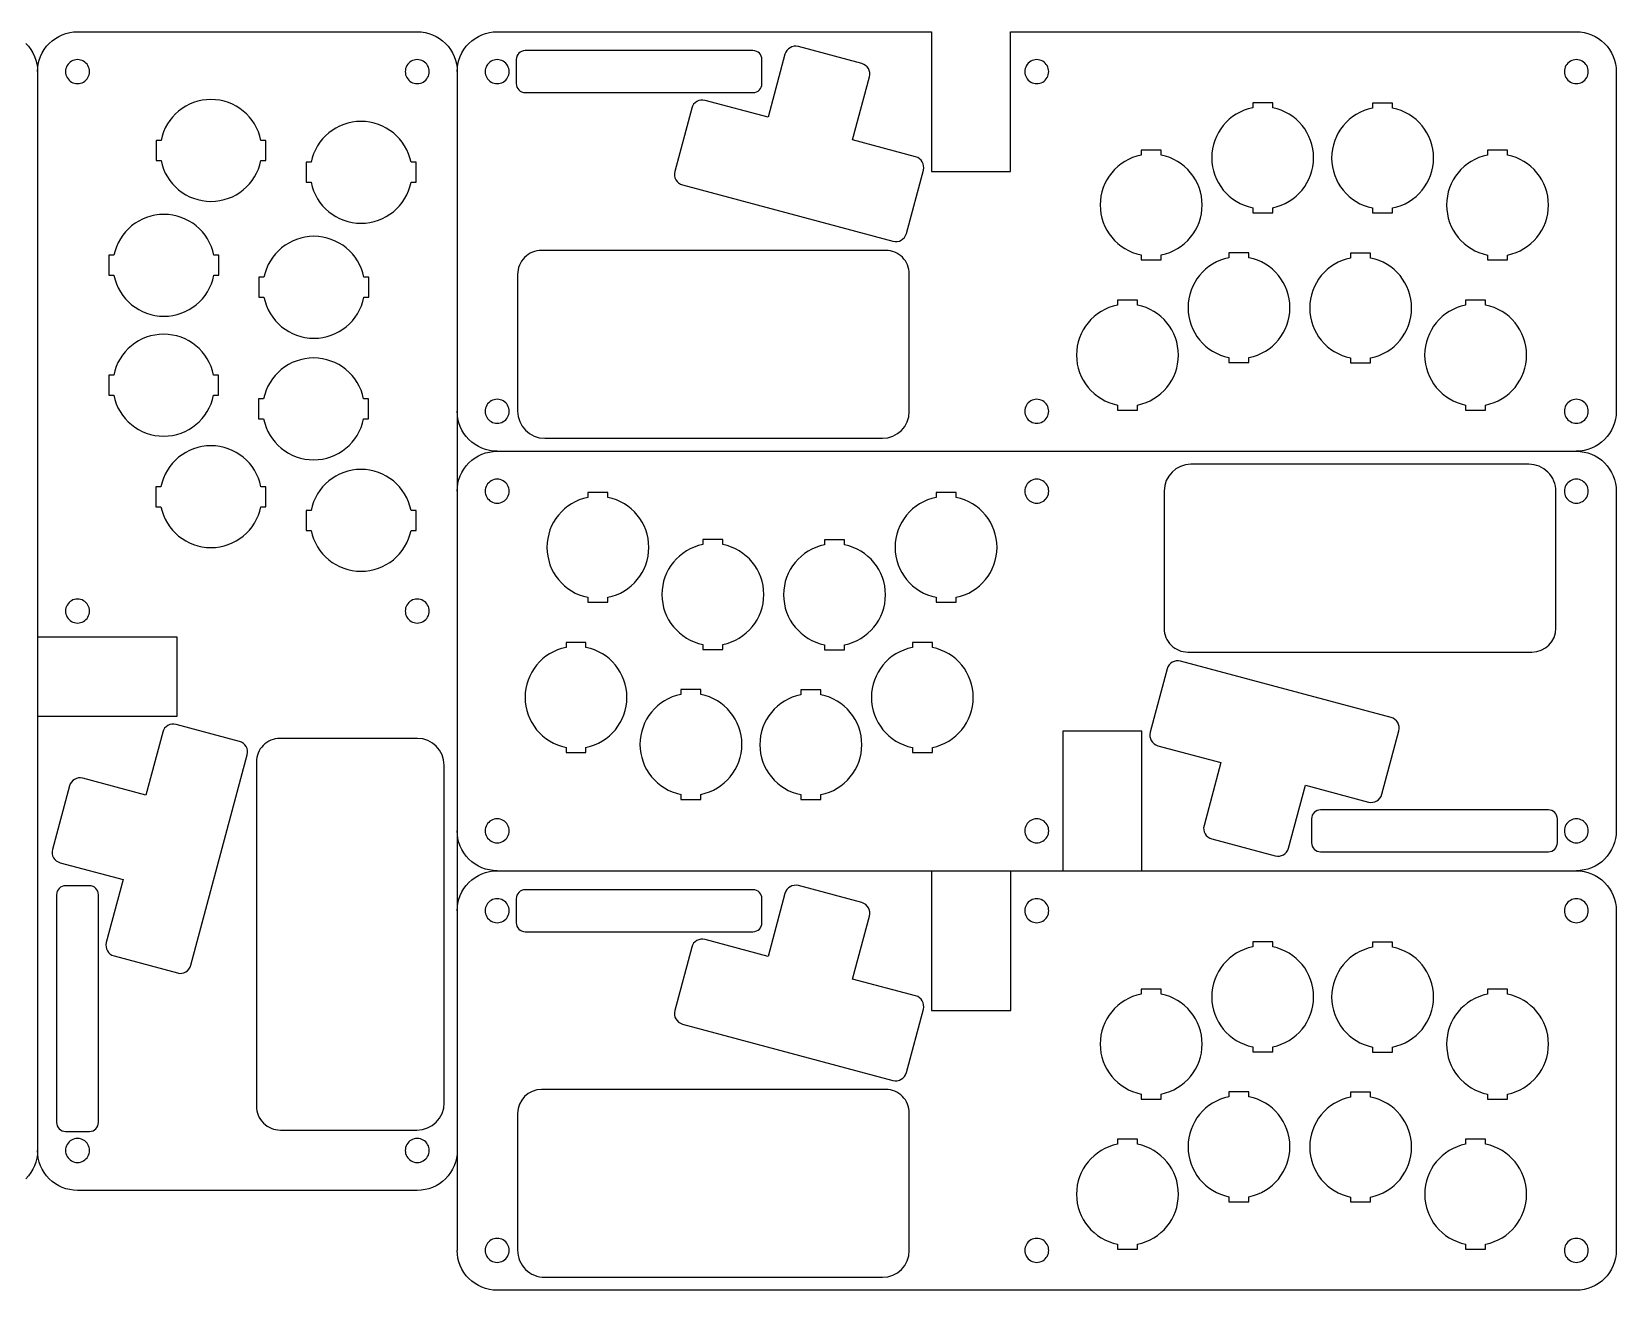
# Model space of a CAD drawing. Header units: millimetres. Extents: x 0 to 710, y 69 to 384.
# Drawn here: x 313.5 to 710, y 69 to 384 of the extents above; entities that cross this region are included whole.
import ezdxf

# ---------------------------------------------------------------- set-up
doc = ezdxf.new("R2010")
doc.units = ezdxf.units.MM
doc.layers.get('0').update_dxf_attribs({"linetype": 'CONTINUOUS'})

msp = doc.modelspace()

# ---------------------------------------------------------------- linework, layer by layer
for p, q in [((324.99972, 384.00024), (409.9997, 384.00024)), ((429.99821, 384.00023), (538.68963, 384.00023)), ((538.68963, 384.00023), (538.68963, 349.0406)), ((558.46962, 349.0406), (558.46962, 384.00023)), ((558.46962, 384.00023), (699.9982, 384.00023)), ((434.74821, 377.00023), (434.74821, 371.00022)), ((493.99821, 379.25022), (436.99821, 379.25022)), ((496.24821, 371.00022), (496.24821, 377.00023)), ((501.9998, 378.33717), (497.77782, 362.58049)), ((521.21788, 376.02177), (505.35254, 380.27286)), ((314.999767, 373.999989), (314.99971, 104.00024)), ((419.99821, 374.00022), (419.99969, 79.00019)), ((709.99821, 374.00022), (709.99821, 289.00024)), ((436.99821, 368.75023), (493.99821, 368.75023)), ((518.9316, 356.91235), (523.15358, 372.66903)), ((478.66842, 364.86678), (474.41731, 349.00144)), ((497.77782, 362.58049), (482.02115, 366.80247)), ((619.02591, 366.19785), (619.02591, 364.95036)), ((624.0259, 366.19785), (619.02591, 366.19785)), ((624.0259, 364.95036), (624.0259, 366.19785)), ((649.02949, 366.13212), (649.02949, 364.88461)), ((654.02949, 366.13212), (649.02949, 366.13212)), ((654.02949, 364.88461), (654.02949, 366.13212)), ((534.68826, 352.69037), (518.9316, 356.91235)), ((345.88786, 356.78197), (344.64037, 356.78197)), ((344.64037, 356.78197), (344.64037, 351.78197)), ((372.14037, 356.78197), (370.89286, 356.78197)), ((372.14037, 351.78197), (372.14037, 356.78197)), ((596.12183, 354.37444), (591.12183, 354.37444)), ((591.12183, 354.37444), (591.12183, 353.12693)), ((596.12183, 353.12693), (596.12183, 354.37444)), ((682.77994, 354.35957), (677.77994, 354.35957)), ((677.77994, 354.35957), (677.77994, 353.11208)), ((682.77994, 353.11208), (682.77994, 354.35957)), ((344.64037, 351.78197), (345.88786, 351.78197)), ((370.89286, 351.78197), (372.14037, 351.78197)), ((382.1912, 351.30317), (382.1912, 346.30317)), ((383.43871, 351.30317), (382.1912, 351.30317)), ((409.6912, 351.30317), (408.44369, 351.30317)), ((409.6912, 346.30317), (409.6912, 351.30317)), ((532.37286, 333.4723), (536.62396, 349.33764)), ((538.68963, 349.0406), (558.46962, 349.0406)), ((382.1912, 346.30317), (383.43871, 346.30317)), ((408.44369, 346.30317), (409.6912, 346.30317)), ((476.35302, 345.64872), (529.02012, 331.53661)), ((619.02591, 339.94536), (619.02591, 338.69785)), ((619.02591, 338.69785), (624.0259, 338.69785)), ((624.0259, 338.69785), (624.0259, 339.94536)), ((649.02949, 339.87961), (649.02949, 338.6321)), ((649.02949, 338.6321), (654.02949, 338.6321)), ((654.02949, 338.6321), (654.02949, 339.87961)), ((527.21125, 329.25929), (441.10508, 329.25929)), ((332.86782, 328.03152), (332.86782, 323.03152)), ((334.11533, 328.03152), (332.86782, 328.03152)), ((360.36784, 328.03152), (359.12033, 328.03152)), ((360.36784, 323.03152), (360.36784, 328.03152)), ((591.12183, 328.12192), (591.12183, 326.87441)), ((591.12183, 326.87441), (596.12183, 326.87441)), ((596.12183, 326.87441), (596.12183, 328.12192)), ((613.09107, 328.68276), (613.09107, 327.43528)), ((618.09107, 328.68276), (613.09107, 328.68276)), ((618.09107, 327.43528), (618.09107, 328.68276)), ((643.53152, 328.60463), (643.53152, 327.35715)), ((648.53152, 328.60463), (643.53152, 328.60463)), ((648.53152, 327.35715), (648.53152, 328.60463)), ((677.77994, 328.10708), (677.77994, 326.85957)), ((677.77994, 326.85957), (682.77994, 326.85957)), ((682.77994, 326.85957), (682.77994, 328.10708)), ((332.86782, 323.03152), (334.11533, 323.03152)), ((359.12033, 323.03152), (360.36784, 323.03152)), ((370.39531, 322.53355), (370.39531, 317.53355)), ((371.64279, 322.53355), (370.39531, 322.53355)), ((397.8953, 322.53355), (396.64779, 322.53355)), ((397.8953, 317.53355), (397.8953, 322.53355)), ((435.10107, 323.25528), (435.10107, 289.06723)), ((533.11326, 288.96523), (533.11326, 323.35728)), ((370.39531, 317.53355), (371.64279, 317.53355)), ((396.64779, 317.53355), (397.8953, 317.53355)), ((585.19057, 316.80853), (585.19057, 315.56102)), ((590.19057, 316.80853), (585.19057, 316.80853)), ((590.19057, 315.56102), (590.19057, 316.80853)), ((672.30114, 316.80874), (672.30114, 315.56123)), ((677.30114, 316.80874), (672.30114, 316.80874)), ((677.30114, 315.56123), (677.30114, 316.80874)), ((613.09107, 302.43028), (613.09107, 301.18277)), ((618.09107, 301.18277), (618.09107, 302.43028)), ((643.53152, 302.35215), (643.53152, 301.10464)), ((648.53152, 301.10464), (648.53152, 302.35215)), ((332.80209, 298.02793), (332.80209, 293.02794)), ((334.04958, 298.02793), (332.80209, 298.02793)), ((360.30209, 298.02793), (359.05458, 298.02793)), ((360.30209, 293.02794), (360.30209, 298.02793)), ((613.09107, 301.18277), (618.09107, 301.18277)), ((643.53152, 301.10464), (648.53152, 301.10464)), ((332.80209, 293.02794), (334.04958, 293.02794)), ((359.05458, 293.02794), (360.30209, 293.02794)), ((370.31718, 292.0931), (370.31718, 287.0931)), ((371.56466, 292.0931), (370.31718, 292.0931)), ((397.81717, 292.0931), (396.56966, 292.0931)), ((397.81717, 287.0931), (397.81717, 292.0931)), ((585.19057, 290.55615), (585.19057, 289.30858)), ((590.19057, 289.30858), (590.19057, 290.55615)), ((672.30114, 290.55625), (672.30114, 289.30874)), ((677.30114, 289.30874), (677.30114, 290.55625)), ((370.31718, 287.0931), (371.56466, 287.0931)), ((396.56966, 287.0931), (397.81717, 287.0931)), ((585.19057, 289.30858), (590.19057, 289.30858)), ((672.30114, 289.30874), (677.30114, 289.30874)), ((441.91808, 282.25022), (526.42325, 282.25022)), ((430.000298, 278.99996), (700.00028, 278.99996)), ((688.08041, 275.74998), (603.57524, 275.74998)), ((345.87301, 270.12386), (344.6255, 270.12386)), ((344.6255, 270.12386), (344.6255, 265.12386)), ((372.12553, 270.12386), (370.87802, 270.12386)), ((372.12553, 265.12386), (372.12553, 270.12386)), ((457.697358, 268.69145), (452.697358, 268.69145)), ((452.697358, 268.69145), (452.697358, 267.44394)), ((457.697358, 267.44394), (457.697358, 268.69145)), ((539.80792, 268.69161), (539.80792, 267.44404)), ((544.80792, 268.69161), (539.80792, 268.69161)), ((544.80792, 267.44404), (544.80792, 268.69161)), ((596.88523, 269.03496), (596.88523, 234.64291)), ((694.89742, 234.7449), (694.89742, 268.93296)), ((710.00028, 268.99995), (710.00028, 183.99996)), ((344.6255, 265.12386), (345.87301, 265.12386)), ((370.87802, 265.12386), (372.12553, 265.12386)), ((383.43892, 264.1926), (382.19141, 264.1926)), ((382.19141, 264.1926), (382.19141, 259.1926)), ((409.69136, 264.1926), (408.44379, 264.1926)), ((409.69136, 259.1926), (409.69136, 264.1926)), ((382.19141, 259.1926), (383.43892, 259.1926)), ((408.44379, 259.1926), (409.69136, 259.1926)), ((481.466978, 256.89556), (481.466978, 255.64805)), ((486.466978, 256.89556), (481.466978, 256.89556)), ((486.466978, 255.64805), (486.466978, 256.89556)), ((516.90742, 256.81742), (511.90743, 256.81742)), ((511.90743, 256.81742), (511.90743, 255.56991)), ((516.90742, 255.56991), (516.90742, 256.81742)), ((452.697358, 242.43896), (452.697358, 241.19145)), ((457.697358, 241.19145), (457.697358, 242.43896)), ((539.80792, 242.43917), (539.80792, 241.19166)), ((544.80792, 241.19166), (544.80792, 242.43917)), ((452.697358, 241.19145), (457.697358, 241.19145)), ((539.80792, 241.19166), (544.80792, 241.19166)), ((349.95934, 232.47165), (314.99971, 232.47165)), ((349.95934, 212.69166), (349.95934, 232.47165)), ((452.218558, 231.14062), (447.218558, 231.14062)), ((447.218558, 231.14062), (447.218558, 229.89311)), ((452.218558, 229.89311), (452.218558, 231.14062)), ((481.466978, 230.64304), (481.466978, 229.39556)), ((486.466978, 229.39556), (486.466978, 230.64304)), ((511.90743, 230.56491), (511.90743, 229.31743)), ((516.90742, 229.31743), (516.90742, 230.56491)), ((533.87666, 231.12577), (533.87666, 229.87826)), ((538.87666, 231.12577), (533.87666, 231.12577)), ((538.87666, 229.87826), (538.87666, 231.12577)), ((481.466978, 229.39556), (486.466978, 229.39556)), ((511.90743, 229.31743), (516.90742, 229.31743)), ((653.64547, 212.35147), (600.97837, 226.46358)), ((602.78724, 228.7409), (688.89341, 228.7409)), ((597.62563, 224.52789), (593.37453, 208.66254)), ((480.969008, 219.36809), (475.969008, 219.36809)), ((475.969008, 219.36809), (475.969008, 218.12058)), ((480.969008, 218.12058), (480.969008, 219.36809)), ((505.972598, 219.30234), (505.972598, 218.05483)), ((510.97259, 219.30234), (505.972598, 219.30234)), ((510.97259, 218.05483), (510.97259, 219.30234)), ((314.99971, 212.69166), (349.95934, 212.69166)), ((365.52764, 206.37489), (349.6623, 210.62599)), ((346.30957, 208.69029), (342.08759, 192.93363)), ((410.03471, 207.11529), (375.64266, 207.11529)), ((571.52887, 208.95959), (571.52887, 173.99996)), ((591.30886, 208.95959), (571.52887, 208.95959)), ((591.30886, 173.99996), (591.30886, 208.95959)), ((651.33007, 193.13341), (655.58118, 208.99875)), ((353.35122, 150.35505), (367.46333, 203.02215)), ((447.218558, 204.8881), (447.218558, 203.64062)), ((447.218558, 203.64062), (452.218558, 203.64062)), ((452.218558, 203.64062), (452.218558, 204.8881)), ((533.87666, 204.87326), (533.87666, 203.62575)), ((533.87666, 203.62575), (538.87666, 203.62575)), ((538.87666, 203.62575), (538.87666, 204.87326)), ((595.31023, 205.30982), (611.06689, 201.08784)), ((369.74065, 201.21328), (369.74065, 115.10711)), ((416.74972, 115.92011), (416.74972, 200.42528)), ((611.06689, 201.08784), (606.84491, 185.33116)), ((322.97817, 195.21991), (318.72708, 179.35457)), ((342.08759, 192.93363), (326.33091, 197.15561)), ((627.99869, 179.66302), (632.22067, 195.4197)), ((632.22067, 195.4197), (647.97734, 191.19772)), ((475.969008, 193.11557), (475.969008, 191.86806)), ((475.969008, 191.86806), (480.969008, 191.86806)), ((480.969008, 191.86806), (480.969008, 193.11557)), ((505.972598, 193.04983), (505.972598, 191.80234)), ((505.972598, 191.80234), (510.97259, 191.80234)), ((510.97259, 191.80234), (510.97259, 193.04983)), ((633.75028, 186.99997), (633.75028, 180.99996)), ((693.00028, 189.24996), (636.00028, 189.24996)), ((695.25028, 180.99996), (695.25028, 186.99997)), ((608.78061, 181.97842), (624.64595, 177.72733)), ((636.00028, 178.74997), (693.00028, 178.74997)), ((320.66277, 176.00183), (336.41945, 171.77985)), ((336.41945, 171.77985), (332.19747, 156.02318)), ((429.99969, 174.00018), (699.999678, 174.00018)), ((538.69111, 174.00018), (538.69111, 139.04055)), ((558.4711, 139.04055), (558.4711, 174.00018)), ((319.74972, 168.00024), (319.74972, 111.00024)), ((327.99972, 170.25024), (321.99971, 170.25024)), ((330.24971, 111.00024), (330.24971, 168.00024)), ((434.74969, 167.00018), (434.74969, 161.00017)), ((493.99969, 169.25017), (436.99969, 169.25017)), ((496.24969, 161.00017), (496.24969, 167.00018)), ((502.00128, 168.33712), (497.7793, 152.58044)), ((521.21936, 166.02172), (505.35402, 170.27281)), ((518.93308, 146.9123), (523.15506, 162.66898)), ((709.999689, 164.00018), (709.999689, 79.00019)), ((436.99969, 158.75018), (493.99969, 158.75018)), ((478.6699, 154.86673), (474.41879, 139.00139)), ((497.7793, 152.58044), (482.02263, 156.80242)), ((624.027378, 156.1978), (619.027386, 156.1978)), ((619.027386, 156.1978), (619.027386, 154.95031)), ((624.027378, 154.95031), (624.027378, 156.1978)), ((654.030968, 156.13208), (649.030968, 156.13208)), ((649.030968, 156.13208), (649.030968, 154.88457)), ((654.030968, 154.88457), (654.030968, 156.13208)), ((334.13316, 152.67045), (349.9985, 148.41934)), ((534.68974, 142.69032), (518.93308, 146.9123)), ((596.12331, 144.37439), (591.12331, 144.37439)), ((591.12331, 144.37439), (591.12331, 143.12688)), ((596.12331, 143.12688), (596.12331, 144.37439)), ((677.781418, 144.35952), (677.781418, 143.11204)), ((682.781418, 144.35952), (677.781418, 144.35952)), ((682.781418, 143.11204), (682.781418, 144.35952)), ((532.37434, 123.47225), (536.62544, 139.3376)), ((538.69111, 139.04055), (558.4711, 139.04055)), ((476.3545, 135.64867), (529.0216, 121.53656)), ((619.027386, 129.94531), (619.027386, 128.6978)), ((619.027386, 128.6978), (624.027378, 128.6978)), ((624.027378, 128.6978), (624.027378, 129.94531)), ((649.030968, 129.87956), (649.030968, 128.63205)), ((649.030968, 128.63205), (654.030968, 128.63205)), ((654.030968, 128.63205), (654.030968, 129.87956)), ((527.21273, 119.25924), (441.10656, 119.25924)), ((591.12331, 118.12188), (591.12331, 116.87437)), ((591.12331, 116.87437), (596.12331, 116.87437)), ((596.12331, 116.87437), (596.12331, 118.12188)), ((618.09255, 118.68271), (613.09255, 118.68271)), ((613.09255, 118.68271), (613.09255, 117.43523)), ((618.09255, 117.43523), (618.09255, 118.68271)), ((648.532998, 118.60458), (643.532998, 118.60458)), ((643.532998, 118.60458), (643.532998, 117.3571)), ((648.532998, 117.3571), (648.532998, 118.60458)), ((677.781418, 118.10703), (677.781418, 116.85952)), ((677.781418, 116.85952), (682.781418, 116.85952)), ((682.781418, 116.85952), (682.781418, 118.10703)), ((435.10255, 113.25524), (435.10255, 79.06718)), ((533.11474, 78.96518), (533.11474, 113.35723)), ((321.99971, 108.75024), (327.99972, 108.75024)), ((375.74466, 109.1031), (409.93271, 109.1031)), ((585.19205, 106.80848), (585.19205, 105.56097)), ((590.19205, 106.80848), (585.19205, 106.80848)), ((590.19205, 105.56097), (590.19205, 106.80848)), ((677.302618, 106.80869), (672.302618, 106.80869)), ((672.302618, 106.80869), (672.302618, 105.56118)), ((677.302618, 105.56118), (677.302618, 106.80869)), ((409.9997, 94.00024), (324.99972, 94.00024)), ((613.09255, 92.43023), (613.09255, 91.18272)), ((618.09255, 91.18272), (618.09255, 92.43023)), ((643.532998, 92.35209), (643.532998, 91.10458)), ((648.532998, 91.10458), (648.532998, 92.35209)), ((613.09255, 91.18272), (618.09255, 91.18272)), ((643.532998, 91.10458), (648.532998, 91.10458)), ((585.19205, 80.5561), (585.19205, 79.30853)), ((585.19205, 79.30853), (590.19205, 79.30853)), ((590.19205, 79.30853), (590.19205, 80.5561)), ((672.302618, 80.5562), (672.302618, 79.30869)), ((672.302618, 79.30869), (677.302618, 79.30869)), ((677.302618, 79.30869), (677.302618, 80.5562)), ((441.91956, 72.25016), (526.42473, 72.25016)), ((699.999678, 69.00018), (429.99969, 69.00018))]:
    msp.add_line(p, q)
for points in [[(312.070834, 381.071067), (313.946201, 379.195701), (314.999769, 376.652157), (314.999767, 373.999989)], [(314.99971, 374.00023), (314.999707, 376.652398), (316.053276, 379.195942), (317.928642, 381.071308)], [(317.928642, 381.071308), (319.804008, 382.946674), (322.347552, 384.000243), (324.99972, 384.00024)], [(409.9997, 384.00024), (412.651868, 384.000243), (415.195412, 382.946674), (417.070778, 381.071308)], [(417.070778, 381.071308), (418.946144, 379.195942), (419.999713, 376.652398), (419.99971, 374.00023)], [(419.99821, 374.00022), (419.998207, 376.652387), (421.051775, 379.195928), (422.927139, 381.071294)], [(422.927139, 381.071294), (424.802503, 382.94666), (427.346043, 384.00023), (429.99821, 384.00023)], [(505.35254, 380.27286), (503.892181, 380.664165), (502.39111, 379.797528), (501.9998, 378.33717)], [(699.9982, 384.00023), (702.650368, 384.000233), (705.193912, 382.946664), (707.069278, 381.071298)], [(707.069278, 381.071298), (708.944644, 379.195932), (709.998213, 376.652388), (709.99821, 374.00022)], [(324.99972, 377.00024), (323.927921, 377.00024), (322.937539, 376.428442), (322.401639, 375.500238)], [(327.597801, 375.500238), (327.061901, 376.428442), (326.071519, 377.00024), (324.99972, 377.00024)], [(409.9997, 377.00024), (408.927901, 377.00024), (407.937519, 376.428442), (407.401619, 375.500238)], [(412.597781, 375.500238), (412.061881, 376.428442), (411.071499, 377.00024), (409.9997, 377.00024)], [(431.49821, 376.598296), (430.570007, 377.134195), (429.426413, 377.134195), (428.49821, 376.598296)], [(436.99821, 379.25022), (435.755573, 379.25022), (434.748216, 378.242867), (434.74821, 377.00023)], [(496.24821, 377.00023), (496.248204, 378.242867), (495.240847, 379.25022), (493.99821, 379.25022)], [(566.498758, 376.599878), (565.570276, 377.136198), (564.426144, 377.136198), (563.497662, 376.599878)], [(701.498208, 376.598301), (700.570003, 377.1342), (699.426407, 377.1342), (698.498202, 376.598301)], [(322.401639, 375.500238), (321.86574, 374.572033), (321.86574, 373.428437), (322.401639, 372.500232)], [(327.597801, 372.500232), (328.1337, 373.428437), (328.1337, 374.572033), (327.597801, 375.500238)], [(407.401619, 375.500238), (406.86572, 374.572033), (406.86572, 373.428437), (407.401619, 372.500232)], [(412.597781, 372.500232), (413.13368, 373.428437), (413.13368, 374.572033), (412.597781, 375.500238)], [(428.49821, 376.598296), (427.570007, 376.062398), (426.99821, 375.072017), (426.99821, 374.00022)], [(426.99821, 374.00022), (426.99821, 372.928423), (427.570007, 371.938042), (428.49821, 371.402144)], [(432.99821, 374.00022), (432.99821, 375.072017), (432.426413, 376.062398), (431.49821, 376.598296)], [(431.49821, 371.402144), (432.426413, 371.938042), (432.99821, 372.928423), (432.99821, 374.00022)], [(523.15358, 372.66903), (523.544884, 374.129392), (522.678242, 375.630465), (521.21788, 376.02177)], [(563.497662, 376.599878), (562.56918, 376.063558), (561.997532, 375.072469), (561.99821, 374.00022)], [(561.99821, 374.00022), (561.997532, 372.927971), (562.56918, 371.936882), (563.497662, 371.400562)], [(567.99821, 374.00022), (567.998888, 375.072469), (567.42724, 376.063558), (566.498758, 376.599878)], [(566.498758, 371.400562), (567.42724, 371.936882), (567.998888, 372.927971), (567.99821, 374.00022)], [(698.498202, 376.598301), (697.569998, 376.062401), (696.9982, 375.072019), (696.9982, 374.00022)], [(696.9982, 374.00022), (696.9982, 372.928421), (697.569998, 371.938039), (698.498202, 371.402139)], [(702.99821, 374.00022), (702.99821, 375.072019), (702.426412, 376.062401), (701.498208, 376.598301)], [(701.498208, 371.402139), (702.426412, 371.938039), (702.99821, 372.928421), (702.99821, 374.00022)], [(322.401639, 372.500232), (322.937539, 371.572028), (323.927921, 371.00023), (324.99972, 371.00023)], [(324.99972, 371.00023), (326.071519, 371.00023), (327.061901, 371.572028), (327.597801, 372.500232)], [(407.401619, 372.500232), (407.937519, 371.572028), (408.927901, 371.00023), (409.9997, 371.00023)], [(409.9997, 371.00023), (411.071499, 371.00023), (412.061881, 371.572028), (412.597781, 372.500232)], [(428.49821, 371.402144), (429.426413, 370.866245), (430.570007, 370.866245), (431.49821, 371.402144)], [(434.74821, 371.00022), (434.748216, 369.757583), (435.755573, 368.75023), (436.99821, 368.75023)], [(493.99821, 368.75023), (495.240847, 368.75023), (496.248204, 369.757583), (496.24821, 371.00022)], [(563.497662, 371.400562), (564.426144, 370.864242), (565.570276, 370.864242), (566.498758, 371.400562)], [(698.498202, 371.402139), (699.426407, 370.86624), (700.570003, 370.86624), (701.498208, 371.402139)], [(358.39036, 367.031971), (352.312492, 367.031971), (347.079598, 362.741856), (345.88786, 356.78197)], [(370.89286, 356.78197), (369.701122, 362.741856), (364.468228, 367.031971), (358.39036, 367.031971)], [(482.02115, 366.80247), (480.560794, 367.193768), (479.05973, 366.327133), (478.66842, 364.86678)], [(619.02591, 364.95036), (613.066024, 363.758622), (608.775909, 358.525728), (608.775909, 352.44786)], [(634.275901, 352.44786), (634.275901, 358.525728), (629.985786, 363.758622), (624.0259, 364.95036)], [(649.02949, 364.88461), (643.069604, 363.692872), (638.779489, 358.459978), (638.779489, 352.38211)], [(664.279491, 352.38211), (664.279491, 358.459978), (659.989376, 363.692872), (654.02949, 364.88461)], [(395.9412, 361.553121), (389.863351, 361.553121), (384.630468, 357.263032), (383.43871, 351.30317)], [(408.44369, 351.30317), (407.251932, 357.263032), (402.019049, 361.553121), (395.9412, 361.553121)], [(591.12183, 353.12693), (585.161933, 351.935202), (580.871804, 346.702302), (580.871804, 340.624425)], [(606.371856, 340.624425), (606.371856, 346.702302), (602.081727, 351.935202), (596.12183, 353.12693)], [(677.77994, 353.11208), (671.820054, 351.920342), (667.529939, 346.687448), (667.529939, 340.60958)], [(693.029941, 340.60958), (693.029941, 346.687448), (688.739826, 351.920342), (682.77994, 353.11208)], [(345.88786, 351.78197), (347.079598, 345.822084), (352.312492, 341.531969), (358.39036, 341.531969)], [(358.39036, 341.531969), (364.468228, 341.531969), (369.701122, 345.822084), (370.89286, 351.78197)], [(474.41731, 349.00144), (474.026019, 347.541081), (474.892664, 346.040021), (476.35302, 345.64872)], [(536.62396, 349.33764), (537.015258, 350.797999), (536.148617, 352.299065), (534.68826, 352.69037)], [(608.775909, 352.44786), (608.775909, 346.369992), (613.066024, 341.137098), (619.02591, 339.94536)], [(624.0259, 339.94536), (629.985786, 341.137098), (634.275901, 346.369992), (634.275901, 352.44786)], [(638.779489, 352.38211), (638.779489, 346.304242), (643.069604, 341.071348), (649.02949, 339.87961)], [(654.02949, 339.87961), (659.989376, 341.071348), (664.279491, 346.304242), (664.279491, 352.38211)], [(383.43871, 346.30317), (384.630468, 340.343308), (389.863351, 336.053219), (395.9412, 336.053219)], [(395.9412, 336.053219), (402.019049, 336.053219), (407.251932, 340.343308), (408.44369, 346.30317)], [(346.61783, 338.281521), (340.539962, 338.281521), (335.307068, 333.991406), (334.11533, 328.03152)], [(359.12033, 328.03152), (357.928592, 333.991406), (352.695698, 338.281521), (346.61783, 338.281521)], [(580.871804, 340.624425), (580.871804, 334.546548), (585.161933, 329.313648), (591.12183, 328.12192)], [(596.12183, 328.12192), (602.081727, 329.313648), (606.371856, 334.546548), (606.371856, 340.624425)], [(667.529939, 340.60958), (667.529939, 334.531712), (671.820054, 329.298818), (677.77994, 328.10708)], [(682.77994, 328.10708), (688.739826, 329.298818), (693.029941, 334.531712), (693.029941, 340.60958)], [(529.02012, 331.53661), (530.480479, 331.145305), (531.98155, 332.011942), (532.37286, 333.4723)], [(384.14529, 332.783551), (378.067422, 332.783551), (372.834528, 328.493436), (371.64279, 322.53355)], [(396.64779, 322.53355), (395.456052, 328.493436), (390.223158, 332.783551), (384.14529, 332.783551)], [(441.10508, 329.25929), (439.512718, 329.25929), (437.985574, 328.626727), (436.859604, 327.500756)], [(531.384601, 327.530631), (530.27776, 328.637473), (528.77656, 329.25929), (527.21125, 329.25929)], [(436.859604, 327.500756), (435.733633, 326.374786), (435.10107, 324.847642), (435.10107, 323.25528)], [(533.11326, 323.35728), (533.11326, 324.92259), (532.491443, 326.42379), (531.384601, 327.530631)], [(613.09107, 327.43528), (607.131184, 326.243542), (602.841069, 321.010648), (602.841069, 314.93278)], [(628.341071, 314.93278), (628.341071, 321.010648), (624.050956, 326.243542), (618.09107, 327.43528)], [(643.53152, 327.35715), (637.571634, 326.165412), (633.281519, 320.932518), (633.281519, 314.85465)], [(658.781521, 314.85465), (658.781521, 320.932518), (654.491406, 326.165412), (648.53152, 327.35715)], [(334.11533, 323.03152), (335.307068, 317.071634), (340.539962, 312.781519), (346.61783, 312.781519)], [(346.61783, 312.781519), (352.695698, 312.781519), (357.928592, 317.071634), (359.12033, 323.03152)], [(371.64279, 317.53355), (372.834528, 311.573664), (378.067422, 307.283549), (384.14529, 307.283549)], [(384.14529, 307.283549), (390.223158, 307.283549), (395.456052, 311.573664), (396.64779, 317.53355)], [(585.19057, 315.56102), (579.230721, 314.369281), (574.940636, 309.136417), (574.940636, 303.058585)], [(600.440504, 303.058585), (600.440504, 309.136417), (596.150419, 314.369281), (590.19057, 315.56102)], [(602.841069, 314.93278), (602.841069, 308.854912), (607.131184, 303.622018), (613.09107, 302.43028)], [(618.09107, 302.43028), (624.050956, 303.622018), (628.341071, 308.854912), (628.341071, 314.93278)], [(633.281519, 314.85465), (633.281519, 308.776782), (637.571634, 303.543888), (643.53152, 302.35215)], [(648.53152, 302.35215), (654.491406, 303.543888), (658.781521, 308.776782), (658.781521, 314.85465)], [(672.30114, 315.56123), (666.341278, 314.369472), (662.051189, 309.136589), (662.051189, 303.05874)], [(687.551091, 303.05874), (687.551091, 309.136589), (683.261002, 314.369472), (677.30114, 315.56123)], [(346.55208, 308.277931), (340.474212, 308.277931), (335.241318, 303.987816), (334.04958, 298.02793)], [(359.05458, 298.02793), (357.862842, 303.987816), (352.629948, 308.277931), (346.55208, 308.277931)], [(384.06716, 302.343101), (377.989292, 302.343101), (372.756398, 298.052986), (371.56466, 292.0931)], [(396.56966, 292.0931), (395.377922, 298.052986), (390.145028, 302.343101), (384.06716, 302.343101)], [(574.940636, 303.058585), (574.940636, 296.980753), (579.230721, 291.747889), (585.19057, 290.55615)], [(590.19057, 290.55615), (596.150419, 291.747889), (600.440504, 296.980753), (600.440504, 303.058585)], [(662.051189, 303.05874), (662.051189, 296.980891), (666.341278, 291.748008), (672.30114, 290.55625)], [(677.30114, 290.55625), (683.261002, 291.748008), (687.551091, 296.980891), (687.551091, 303.05874)], [(334.04958, 293.02794), (335.241318, 287.068054), (340.474212, 282.777939), (346.55208, 282.777939)], [(346.55208, 282.777939), (352.629948, 282.777939), (357.862842, 287.068054), (359.05458, 293.02794)], [(428.49821, 291.598316), (427.570007, 291.062418), (426.99821, 290.072037), (426.99821, 289.00024)], [(431.49821, 291.598316), (430.570007, 292.134215), (429.426413, 292.134215), (428.49821, 291.598316)], [(432.99821, 289.00024), (432.99821, 290.072037), (432.426413, 291.062418), (431.49821, 291.598316)], [(563.497662, 291.599898), (562.56918, 291.063578), (561.997532, 290.072489), (561.99821, 289.00024)], [(566.498758, 291.599898), (565.570276, 292.136218), (564.426144, 292.136218), (563.497662, 291.599898)], [(567.99821, 289.00024), (567.998888, 290.072489), (567.42724, 291.063578), (566.498758, 291.599898)], [(698.498202, 291.598321), (697.569998, 291.062421), (696.9982, 290.072039), (696.9982, 289.00024)], [(701.498208, 291.598321), (700.570003, 292.13422), (699.426407, 292.13422), (698.498202, 291.598321)], [(702.99821, 289.00024), (702.99821, 290.072039), (702.426412, 291.062421), (701.498208, 291.598321)], [(371.56466, 287.0931), (372.756398, 281.133214), (377.989292, 276.843099), (384.06716, 276.843099)], [(384.06716, 276.843099), (390.145028, 276.843099), (395.377922, 281.133214), (396.56966, 287.0931)], [(422.927139, 281.929166), (421.051775, 283.804532), (419.998207, 286.348073), (419.99821, 289.00024)], [(426.99821, 289.00024), (426.99821, 287.928443), (427.570007, 286.938062), (428.49821, 286.402164)], [(428.49821, 286.402164), (429.426413, 285.866265), (430.570007, 285.866265), (431.49821, 286.402164)], [(431.49821, 286.402164), (432.426413, 286.938062), (432.99821, 287.928443), (432.99821, 289.00024)], [(435.10107, 289.06723), (435.101071, 285.3023), (438.15315, 282.250221), (441.91808, 282.25022)], [(526.42325, 282.25022), (530.12207, 282.264017), (533.113259, 285.266385), (533.11326, 288.96523)], [(561.99821, 289.00024), (561.997532, 287.927991), (562.56918, 286.936902), (563.497662, 286.400582)], [(563.497662, 286.400582), (564.426144, 285.864262), (565.570276, 285.864262), (566.498758, 286.400582)], [(566.498758, 286.400582), (567.42724, 286.936902), (567.998888, 287.927991), (567.99821, 289.00024)], [(696.9982, 289.00024), (696.9982, 287.928441), (697.569998, 286.938059), (698.498202, 286.402159)], [(698.498202, 286.402159), (699.426407, 285.86626), (700.570003, 285.86626), (701.498208, 286.402159)], [(701.498208, 286.402159), (702.426412, 286.938059), (702.99821, 287.928441), (702.99821, 289.00024)], [(709.99821, 289.00024), (709.998213, 286.348072), (708.944644, 283.804528), (707.069278, 281.929162)], [(429.99821, 279.00023), (427.346043, 279.00023), (424.802503, 280.0538), (422.927139, 281.929166)], [(707.069278, 281.929162), (705.193912, 280.053796), (702.650368, 279.000227), (699.9982, 279.00023)], [(358.375515, 280.373886), (352.297638, 280.373886), (347.064738, 276.083757), (345.87301, 270.12386)], [(370.87802, 270.12386), (369.686292, 276.083757), (364.453392, 280.373886), (358.375515, 280.373886)], [(422.92922, 276.071028), (424.804586, 277.946394), (427.34813, 278.999963), (430.000298, 278.99996)], [(700.00028, 278.99996), (702.652447, 278.99996), (705.195987, 277.94639), (707.071351, 276.071024)], [(395.941355, 274.442534), (389.863523, 274.442534), (384.630659, 270.152449), (383.43892, 264.1926)], [(408.44379, 264.1926), (407.252051, 270.152449), (402.019187, 274.442534), (395.941355, 274.442534)], [(420.000288, 268.99995), (420.000285, 271.652118), (421.053854, 274.195662), (422.92922, 276.071028)], [(603.57524, 275.74998), (599.876416, 275.736183), (596.885225, 272.733809), (596.88523, 269.03496)], [(692.900767, 273.75332), (691.622329, 275.031759), (689.888395, 275.749979), (688.08041, 275.74998)], [(694.89742, 268.93296), (694.897422, 270.740945), (694.179204, 272.47488), (692.900767, 273.75332)], [(707.071351, 276.071024), (708.946715, 274.195658), (710.000283, 271.652117), (710.00028, 268.99995)], [(428.500291, 271.598031), (427.572086, 271.062131), (427.000288, 270.071749), (427.000288, 268.99995)], [(431.500295, 271.598031), (430.572091, 272.13393), (429.428495, 272.13393), (428.500291, 271.598031)], [(433.000298, 268.99995), (433.000298, 270.071749), (432.4285, 271.062131), (431.500295, 271.598031)], [(563.499732, 271.599608), (562.57125, 271.063288), (561.999602, 270.072199), (562.00028, 268.99995)], [(566.500828, 271.599608), (565.572346, 272.135928), (564.428214, 272.135928), (563.499732, 271.599608)], [(568.00028, 268.99995), (568.000958, 270.072199), (567.42931, 271.063288), (566.500828, 271.599608)], [(698.50028, 271.598026), (697.572077, 271.062128), (697.00028, 270.071747), (697.00028, 268.99995)], [(701.50028, 271.598026), (700.572077, 272.133925), (699.428483, 272.133925), (698.50028, 271.598026)], [(703.00028, 268.99995), (703.00028, 270.071747), (702.428483, 271.062128), (701.50028, 271.598026)], [(427.000288, 268.99995), (427.000288, 267.928151), (427.572086, 266.937769), (428.500291, 266.401869)], [(428.500291, 266.401869), (429.428495, 265.86597), (430.572091, 265.86597), (431.500295, 266.401869)], [(431.500295, 266.401869), (432.4285, 266.937769), (433.000298, 267.928151), (433.000298, 268.99995)], [(452.697358, 267.44394), (446.737496, 266.252182), (442.447407, 261.019299), (442.447407, 254.94145)], [(467.947309, 254.94145), (467.947309, 261.019299), (463.65722, 266.252182), (457.697358, 267.44394)], [(539.80792, 267.44404), (533.848071, 266.252301), (529.557986, 261.019437), (529.557986, 254.941605)], [(555.057854, 254.941605), (555.057854, 261.019437), (550.767769, 266.252301), (544.80792, 267.44404)], [(562.00028, 268.99995), (561.999602, 267.927701), (562.57125, 266.936612), (563.499732, 266.400292)], [(563.499732, 266.400292), (564.428214, 265.863972), (565.572346, 265.863972), (566.500828, 266.400292)], [(566.500828, 266.400292), (567.42931, 266.936612), (568.000958, 267.927701), (568.00028, 268.99995)], [(697.00028, 268.99995), (697.00028, 267.928153), (697.572077, 266.937772), (698.50028, 266.401874)], [(698.50028, 266.401874), (699.428483, 265.865975), (700.572077, 265.865975), (701.50028, 266.401874)], [(701.50028, 266.401874), (702.428483, 266.937772), (703.00028, 267.928153), (703.00028, 268.99995)], [(345.87301, 265.12386), (347.064738, 259.163963), (352.297638, 254.873834), (358.375515, 254.873834)], [(358.375515, 254.873834), (364.453392, 254.873834), (369.686292, 259.163963), (370.87802, 265.12386)], [(383.43892, 259.1926), (384.630659, 253.232751), (389.863523, 248.942666), (395.941355, 248.942666)], [(395.941355, 248.942666), (402.019187, 248.942666), (407.252051, 253.232751), (408.44379, 259.1926)], [(442.447407, 254.94145), (442.447407, 248.863601), (446.737496, 243.630718), (452.697358, 242.43896)], [(457.697358, 242.43896), (463.65722, 243.630718), (467.947309, 248.863601), (467.947309, 254.94145)], [(481.466978, 255.64805), (475.507081, 254.456322), (471.216952, 249.223422), (471.216952, 243.145545)], [(496.717004, 243.145545), (496.717004, 249.223422), (492.426875, 254.456322), (486.466978, 255.64805)], [(511.90743, 255.56991), (505.947544, 254.378172), (501.657429, 249.145278), (501.657429, 243.06741)], [(527.157421, 243.06741), (527.157421, 249.145278), (522.867306, 254.378172), (516.90742, 255.56991)], [(529.557986, 254.941605), (529.557986, 248.863773), (533.848071, 243.630909), (539.80792, 242.43917)], [(544.80792, 242.43917), (550.767769, 243.630909), (555.057854, 248.863773), (555.057854, 254.941605)], [(324.99972, 242.00024), (323.927471, 242.000918), (322.936382, 241.42927), (322.400062, 240.500788)], [(327.599378, 240.500788), (327.063058, 241.42927), (326.071969, 242.000918), (324.99972, 242.00024)], [(409.9997, 242.00024), (408.927451, 242.000918), (407.936362, 241.42927), (407.400042, 240.500788)], [(412.599358, 240.500788), (412.063038, 241.42927), (411.071949, 242.000918), (409.9997, 242.00024)], [(471.216952, 243.145545), (471.216952, 237.067668), (475.507081, 231.834768), (481.466978, 230.64304)], [(486.466978, 230.64304), (492.426875, 231.834768), (496.717004, 237.067668), (496.717004, 243.145545)], [(501.657429, 243.06741), (501.657429, 236.989542), (505.947544, 231.756648), (511.90743, 230.56491)], [(516.90742, 230.56491), (522.867306, 231.756648), (527.157421, 236.989542), (527.157421, 243.06741)], [(322.400062, 240.500788), (321.863742, 239.572306), (321.863742, 238.428174), (322.400062, 237.499692)], [(327.599378, 237.499692), (328.135698, 238.428174), (328.135698, 239.572306), (327.599378, 240.500788)], [(407.400042, 240.500788), (406.863722, 239.572306), (406.863722, 238.428174), (407.400042, 237.499692)], [(412.599358, 237.499692), (413.135678, 238.428174), (413.135678, 239.572306), (412.599358, 240.500788)], [(322.400062, 237.499692), (322.936382, 236.57121), (323.927471, 235.999562), (324.99972, 236.00024)], [(324.99972, 236.00024), (326.071969, 235.999562), (327.063058, 236.57121), (327.599378, 237.499692)], [(407.400042, 237.499692), (407.936362, 236.57121), (408.927451, 235.999562), (409.9997, 236.00024)], [(409.9997, 236.00024), (411.071949, 235.999562), (412.063038, 236.57121), (412.599358, 237.499692)], [(596.88523, 234.64291), (596.88523, 233.0776), (597.507047, 231.5764), (598.613889, 230.469559)], [(688.89341, 228.7409), (692.209329, 228.7409), (694.897415, 231.428981), (694.89742, 234.7449)], [(598.613889, 230.469559), (599.72073, 229.362717), (601.22193, 228.7409), (602.78724, 228.7409)], [(447.218558, 229.89311), (441.258661, 228.701382), (436.968532, 223.468482), (436.968532, 217.390605)], [(462.468584, 217.390605), (462.468584, 223.468482), (458.178455, 228.701382), (452.218558, 229.89311)], [(533.87666, 229.87826), (527.916774, 228.686522), (523.626659, 223.453628), (523.626659, 217.37576)], [(549.126661, 217.37576), (549.126661, 223.453628), (544.836546, 228.686522), (538.87666, 229.87826)], [(600.97837, 226.46358), (599.518011, 226.854885), (598.01694, 225.988248), (597.62563, 224.52789)], [(475.969008, 218.12058), (470.009111, 216.928852), (465.718982, 211.695952), (465.718982, 205.618075)], [(491.219034, 205.618075), (491.219034, 211.695952), (486.928905, 216.928852), (480.969008, 218.12058)], [(436.968532, 217.390605), (436.968532, 211.312728), (441.258661, 206.079828), (447.218558, 204.8881)], [(452.218558, 204.8881), (458.178455, 206.079828), (462.468584, 211.312728), (462.468584, 217.390605)], [(505.972598, 218.05483), (500.012712, 216.863092), (495.722597, 211.630198), (495.722597, 205.55233)], [(521.222591, 205.55233), (521.222591, 211.630198), (516.932476, 216.863092), (510.97259, 218.05483)], [(523.626659, 217.37576), (523.626659, 211.297892), (527.916774, 206.064998), (533.87666, 204.87326)], [(538.87666, 204.87326), (544.836546, 206.064998), (549.126661, 211.297892), (549.126661, 217.37576)], [(349.6623, 210.62599), (348.201941, 211.017288), (346.700875, 210.150647), (346.30957, 208.69029)], [(655.58118, 208.99875), (655.972471, 210.459109), (655.105826, 211.960169), (653.64547, 212.35147)], [(367.46333, 203.02215), (367.854635, 204.482509), (366.987998, 205.98358), (365.52764, 206.37489)], [(375.64266, 207.11529), (374.07735, 207.11529), (372.57615, 206.493473), (371.469309, 205.386631)], [(416.74972, 200.42528), (416.735923, 204.1241), (413.733555, 207.115289), (410.03471, 207.11529)], [(593.37453, 208.66254), (592.983239, 207.202184), (593.849878, 205.701126), (595.31023, 205.30982)], [(371.469309, 205.386631), (370.362467, 204.27979), (369.74065, 202.77859), (369.74065, 201.21328)], [(465.718982, 205.618075), (465.718982, 199.540198), (470.009111, 194.307298), (475.969008, 193.11557)], [(480.969008, 193.11557), (486.928905, 194.307298), (491.219034, 199.540198), (491.219034, 205.618075)], [(495.722597, 205.55233), (495.722597, 199.474462), (500.012712, 194.241568), (505.972598, 193.04983)], [(510.97259, 193.04983), (516.932476, 194.241568), (521.222591, 199.474462), (521.222591, 205.55233)], [(326.33091, 197.15561), (324.870548, 197.546914), (323.369475, 196.680272), (322.97817, 195.21991)], [(647.97734, 191.19772), (649.437696, 190.806422), (650.93876, 191.673057), (651.33007, 193.13341)], [(428.500291, 186.598041), (427.572086, 186.062141), (427.000288, 185.071759), (427.000288, 183.99996)], [(431.500295, 186.598041), (430.572091, 187.13394), (429.428495, 187.13394), (428.500291, 186.598041)], [(433.000298, 183.99996), (433.000298, 185.071759), (432.4285, 186.062141), (431.500295, 186.598041)], [(563.499732, 186.599618), (562.57125, 186.063298), (561.999602, 185.072209), (562.00028, 183.99996)], [(566.500828, 186.599618), (565.572346, 187.135938), (564.428214, 187.135938), (563.499732, 186.599618)], [(568.00028, 183.99996), (568.000958, 185.072209), (567.42931, 186.063298), (566.500828, 186.599618)], [(636.00028, 189.24996), (634.757643, 189.24996), (633.750286, 188.242607), (633.75028, 186.99997)], [(695.25028, 186.99997), (695.250274, 188.242607), (694.242917, 189.24996), (693.00028, 189.24996)], [(698.50028, 186.598036), (697.572077, 186.062138), (697.00028, 185.071757), (697.00028, 183.99996)], [(701.50028, 186.598036), (700.572077, 187.133935), (699.428483, 187.133935), (698.50028, 186.598036)], [(703.00028, 183.99996), (703.00028, 185.071757), (702.428483, 186.062138), (701.50028, 186.598036)], [(422.929224, 176.928889), (421.053858, 178.804253), (420.000288, 181.347793), (420.000288, 183.99996)], [(427.000288, 183.99996), (427.000288, 182.928161), (427.572086, 181.937779), (428.500291, 181.401879)], [(431.500295, 181.401879), (432.4285, 181.937779), (433.000298, 182.928161), (433.000298, 183.99996)], [(562.00028, 183.99996), (561.999602, 182.927711), (562.57125, 181.936622), (563.499732, 181.400302)], [(566.500828, 181.400302), (567.42931, 181.936622), (568.000958, 182.927711), (568.00028, 183.99996)], [(606.84491, 185.33116), (606.453606, 183.870798), (607.320248, 182.369725), (608.78061, 181.97842)], [(697.00028, 183.99996), (697.00028, 182.928163), (697.572077, 181.937782), (698.50028, 181.401884)], [(701.50028, 181.401884), (702.428483, 181.937782), (703.00028, 182.928163), (703.00028, 183.99996)], [(710.00028, 183.99996), (710.00028, 181.347795), (708.946712, 178.804256), (707.071348, 176.928892)], [(318.72708, 179.35457), (318.335775, 177.894211), (319.202412, 176.39314), (320.66277, 176.00183)], [(428.500291, 181.401879), (429.428495, 180.86598), (430.572091, 180.86598), (431.500295, 181.401879)], [(563.499732, 181.400302), (564.428214, 180.863982), (565.572346, 180.863982), (566.500828, 181.400302)], [(624.64595, 177.72733), (626.106309, 177.336025), (627.60738, 178.202662), (627.99869, 179.66302)], [(633.75028, 180.99996), (633.750286, 179.757323), (634.757643, 178.74997), (636.00028, 178.74997)], [(693.00028, 178.74997), (694.242917, 178.74997), (695.250274, 179.757323), (695.25028, 180.99996)], [(698.50028, 181.401884), (699.428483, 180.865985), (700.572077, 180.865985), (701.50028, 181.401884)], [(430.000298, 173.99996), (427.348131, 173.999957), (424.80459, 175.053524), (422.929224, 176.928889)], [(707.071348, 176.928892), (705.195984, 175.053528), (702.652445, 173.99996), (700.00028, 173.99996)], [(419.99969, 164.00018), (419.99969, 166.652345), (421.053258, 169.195884), (422.928622, 171.071248)], [(422.928622, 171.071248), (424.803986, 172.946612), (427.347525, 174.00018), (429.99969, 174.00018)], [(505.35402, 170.27281), (503.893661, 170.664115), (502.39259, 169.797478), (502.00128, 168.33712)], [(699.999678, 174.00018), (702.651845, 174.000183), (705.195387, 172.946616), (707.070753, 171.071252)], [(707.070753, 171.071252), (708.946119, 169.195887), (709.999689, 166.652347), (709.999689, 164.00018)], [(321.99971, 170.25024), (320.757073, 170.250234), (319.74972, 169.242877), (319.74972, 168.00024)], [(330.24971, 168.00024), (330.24971, 169.242877), (329.242357, 170.250234), (327.99972, 170.25024)], [(428.49969, 166.598256), (427.571487, 166.062358), (426.99969, 165.071977), (426.99969, 164.00018)], [(431.49969, 166.598256), (430.571487, 167.134155), (429.427893, 167.134155), (428.49969, 166.598256)], [(432.99969, 164.00018), (432.99969, 165.071977), (432.427893, 166.062358), (431.49969, 166.598256)], [(436.99969, 169.25017), (435.757053, 169.25017), (434.749696, 168.242817), (434.74969, 167.00018)], [(496.24969, 167.00018), (496.249684, 168.242817), (495.242327, 169.25017), (493.99969, 169.25017)], [(563.499142, 166.599838), (562.57066, 166.063518), (561.999012, 165.072429), (561.99969, 164.00018)], [(566.500238, 166.599838), (565.571756, 167.136158), (564.427624, 167.136158), (563.499142, 166.599838)], [(567.99969, 164.00018), (568.000368, 165.072429), (567.42872, 166.063518), (566.500238, 166.599838)], [(698.49968, 166.598261), (697.571476, 166.062361), (696.999678, 165.071979), (696.999678, 164.00018)], [(701.499685, 166.598261), (700.571481, 167.13416), (699.427885, 167.13416), (698.49968, 166.598261)], [(702.999688, 164.00018), (702.999688, 165.071979), (702.42789, 166.062361), (701.499685, 166.598261)], [(426.99969, 164.00018), (426.99969, 162.928383), (427.571487, 161.938002), (428.49969, 161.402104)], [(431.49969, 161.402104), (432.427893, 161.938002), (432.99969, 162.928383), (432.99969, 164.00018)], [(523.15506, 162.66898), (523.546364, 164.129342), (522.679722, 165.630415), (521.21936, 166.02172)], [(561.99969, 164.00018), (561.999012, 162.927931), (562.57066, 161.936842), (563.499142, 161.400522)], [(566.500238, 161.400522), (567.42872, 161.936842), (568.000368, 162.927931), (567.99969, 164.00018)], [(696.999678, 164.00018), (696.999678, 162.928381), (697.571476, 161.937999), (698.49968, 161.402099)], [(701.499685, 161.402099), (702.42789, 161.937999), (702.999688, 162.928381), (702.999688, 164.00018)], [(428.49969, 161.402104), (429.427893, 160.866205), (430.571487, 160.866205), (431.49969, 161.402104)], [(434.74969, 161.00017), (434.749696, 159.757533), (435.757053, 158.75018), (436.99969, 158.75018)], [(493.99969, 158.75018), (495.242327, 158.75018), (496.249684, 159.757533), (496.24969, 161.00017)], [(563.499142, 161.400522), (564.427624, 160.864202), (565.571756, 160.864202), (566.500238, 161.400522)], [(698.49968, 161.402099), (699.427885, 160.8662), (700.571481, 160.8662), (701.499685, 161.402099)], [(332.19747, 156.02318), (331.806172, 154.562824), (332.672807, 153.06176), (334.13316, 152.67045)], [(482.02263, 156.80242), (480.562274, 157.193718), (479.06121, 156.327083), (478.6699, 154.86673)], [(619.027386, 154.95031), (613.0675, 153.758572), (608.777385, 148.525678), (608.777385, 142.44781)], [(634.277379, 142.44781), (634.277379, 148.525678), (629.987264, 153.758572), (624.027378, 154.95031)], [(649.030968, 154.88457), (643.071071, 153.692842), (638.780942, 148.459942), (638.780942, 142.382065)], [(664.280994, 142.382065), (664.280994, 148.459942), (659.990865, 153.692842), (654.030968, 154.88457)], [(349.9985, 148.41934), (351.458859, 148.028049), (352.959919, 148.894694), (353.35122, 150.35505)], [(591.12331, 143.12688), (585.163424, 141.935142), (580.873309, 136.702248), (580.873309, 130.62438)], [(606.373311, 130.62438), (606.373311, 136.702248), (602.083196, 141.935142), (596.12331, 143.12688)], [(677.781418, 143.11204), (671.821521, 141.920312), (667.531392, 136.687412), (667.531392, 130.609535)], [(693.031444, 130.609535), (693.031444, 136.687412), (688.741315, 141.920312), (682.781418, 143.11204)], [(474.41879, 139.00139), (474.027499, 137.541031), (474.894144, 136.039971), (476.3545, 135.64867)], [(536.62544, 139.3376), (537.016731, 140.797956), (536.150092, 142.299014), (534.68974, 142.69032)], [(608.777385, 142.44781), (608.777385, 136.369942), (613.0675, 131.137048), (619.027386, 129.94531)], [(624.027378, 129.94531), (629.987264, 131.137048), (634.277379, 136.369942), (634.277379, 142.44781)], [(638.780942, 142.382065), (638.780942, 136.304188), (643.071071, 131.071288), (649.030968, 129.87956)], [(654.030968, 129.87956), (659.990865, 131.071288), (664.280994, 136.304188), (664.280994, 142.382065)], [(580.873309, 130.62438), (580.873309, 124.546512), (585.163424, 119.313618), (591.12331, 118.12188)], [(596.12331, 118.12188), (602.083196, 119.313618), (606.373311, 124.546512), (606.373311, 130.62438)], [(667.531392, 130.609535), (667.531392, 124.531658), (671.821521, 119.298758), (677.781418, 118.10703)], [(682.781418, 118.10703), (688.741315, 119.298758), (693.031444, 124.531658), (693.031444, 130.609535)], [(529.0216, 121.53656), (530.481959, 121.145255), (531.98303, 122.011892), (532.37434, 123.47225)], [(441.10656, 119.25924), (437.790641, 119.25924), (435.102555, 116.571159), (435.10255, 113.25524)], [(531.386081, 117.530581), (530.27924, 118.637423), (528.77804, 119.25924), (527.21273, 119.25924)], [(369.74065, 115.10711), (369.74065, 113.514748), (370.373213, 111.987604), (371.499184, 110.861634)], [(409.93271, 109.1031), (413.69764, 109.103101), (416.749719, 112.15518), (416.74972, 115.92011)], [(533.11474, 113.35723), (533.11474, 114.92254), (532.492923, 116.42374), (531.386081, 117.530581)], [(613.09255, 117.43523), (607.132664, 116.243492), (602.842549, 111.010598), (602.842549, 104.93273)], [(628.342551, 104.93273), (628.342551, 111.010598), (624.052436, 116.243492), (618.09255, 117.43523)], [(643.532998, 117.3571), (637.573101, 116.165372), (633.282972, 110.932472), (633.282972, 104.854595)], [(658.783024, 104.854595), (658.783024, 110.932472), (654.492895, 116.165372), (648.532998, 117.3571)], [(319.74972, 111.00024), (319.74972, 109.757603), (320.757073, 108.750246), (321.99971, 108.75024)], [(327.99972, 108.75024), (329.242357, 108.750246), (330.24971, 109.757603), (330.24971, 111.00024)], [(371.499184, 110.861634), (372.625154, 109.735663), (374.152298, 109.1031), (375.74466, 109.1031)], [(314.999767, 104), (314.999767, 101.347833), (313.946197, 98.804293), (312.070831, 96.928928)], [(317.928646, 96.929169), (316.05328, 98.804533), (314.99971, 101.348073), (314.99971, 104.00024)], [(322.401644, 105.50024), (321.865745, 104.572037), (321.865745, 103.428443), (322.401644, 102.50024)], [(324.99972, 107.00024), (323.927923, 107.00024), (322.937542, 106.428443), (322.401644, 105.50024)], [(327.597796, 105.50024), (327.061898, 106.428443), (326.071517, 107.00024), (324.99972, 107.00024)], [(327.597796, 102.50024), (328.133695, 103.428443), (328.133695, 104.572037), (327.597796, 105.50024)], [(407.401624, 105.50024), (406.865725, 104.572037), (406.865725, 103.428443), (407.401624, 102.50024)], [(409.9997, 107.00024), (408.927903, 107.00024), (407.937522, 106.428443), (407.401624, 105.50024)], [(412.597776, 105.50024), (412.061878, 106.428443), (411.071497, 107.00024), (409.9997, 107.00024)], [(412.597776, 102.50024), (413.133675, 103.428443), (413.133675, 104.572037), (412.597776, 105.50024)], [(419.99971, 104.00024), (419.99971, 101.348073), (418.94614, 98.804533), (417.070774, 96.929169)], [(585.19205, 105.56097), (579.232201, 104.369231), (574.942116, 99.136367), (574.942116, 93.058535)], [(600.441984, 93.058535), (600.441984, 99.136367), (596.151899, 104.369231), (590.19205, 105.56097)], [(602.842549, 104.93273), (602.842549, 98.854862), (607.132664, 93.621968), (613.09255, 92.43023)], [(618.09255, 92.43023), (624.052436, 93.621968), (628.342551, 98.854862), (628.342551, 104.93273)], [(633.282972, 104.854595), (633.282972, 98.776718), (637.573101, 93.543818), (643.532998, 92.35209)], [(648.532998, 92.35209), (654.492895, 93.543818), (658.783024, 98.776718), (658.783024, 104.854595)], [(672.302618, 105.56118), (666.342756, 104.369422), (662.052667, 99.136539), (662.052667, 93.05869)], [(687.552569, 93.05869), (687.552569, 99.136539), (683.26248, 104.369422), (677.302618, 105.56118)], [(322.401644, 102.50024), (322.937542, 101.572037), (323.927923, 101.00024), (324.99972, 101.00024)], [(324.99972, 101.00024), (326.071517, 101.00024), (327.061898, 101.572037), (327.597796, 102.50024)], [(407.401624, 102.50024), (407.937522, 101.572037), (408.927903, 101.00024), (409.9997, 101.00024)], [(409.9997, 101.00024), (411.071497, 101.00024), (412.061878, 101.572037), (412.597776, 102.50024)], [(324.99972, 94.00024), (322.347553, 94.000237), (319.804012, 95.053805), (317.928646, 96.929169)], [(417.070774, 96.929169), (415.195408, 95.053805), (412.651867, 94.000237), (409.9997, 94.00024)], [(574.942116, 93.058535), (574.942116, 86.980703), (579.232201, 81.747839), (585.19205, 80.5561)], [(590.19205, 80.5561), (596.151899, 81.747839), (600.441984, 86.980703), (600.441984, 93.058535)], [(662.052667, 93.05869), (662.052667, 86.980841), (666.342756, 81.747958), (672.302618, 80.5562)], [(677.302618, 80.5562), (683.26248, 81.747958), (687.552569, 86.980841), (687.552569, 93.05869)], [(428.49969, 81.598266), (427.571487, 81.062368), (426.99969, 80.071987), (426.99969, 79.00019)], [(431.49969, 81.598266), (430.571487, 82.134165), (429.427893, 82.134165), (428.49969, 81.598266)], [(432.99969, 79.00019), (432.99969, 80.071987), (432.427893, 81.062368), (431.49969, 81.598266)], [(563.499142, 81.599848), (562.57066, 81.063528), (561.999012, 80.072439), (561.99969, 79.00019)], [(566.500238, 81.599848), (565.571756, 82.136168), (564.427624, 82.136168), (563.499142, 81.599848)], [(567.99969, 79.00019), (568.000368, 80.072439), (567.42872, 81.063528), (566.500238, 81.599848)], [(698.49968, 81.598271), (697.571476, 81.062371), (696.999678, 80.071989), (696.999678, 79.00019)], [(701.499685, 81.598271), (700.571481, 82.13417), (699.427885, 82.13417), (698.49968, 81.598271)], [(702.999688, 79.00019), (702.999688, 80.071989), (702.42789, 81.062371), (701.499685, 81.598271)], [(422.928619, 71.929116), (421.053255, 73.804482), (419.999687, 76.348023), (419.99969, 79.00019)], [(426.99969, 79.00019), (426.99969, 77.928393), (427.571487, 76.938012), (428.49969, 76.402114)], [(428.49969, 76.402114), (429.427893, 75.866215), (430.571487, 75.866215), (431.49969, 76.402114)], [(431.49969, 76.402114), (432.427893, 76.938012), (432.99969, 77.928393), (432.99969, 79.00019)], [(435.10255, 79.06718), (435.102548, 77.259195), (435.820766, 75.52526), (437.099203, 74.24682)], [(526.42473, 72.25016), (530.123554, 72.263957), (533.114745, 75.266331), (533.11474, 78.96518)], [(561.99969, 79.00019), (561.999012, 77.927941), (562.57066, 76.936852), (563.499142, 76.400532)], [(563.499142, 76.400532), (564.427624, 75.864212), (565.571756, 75.864212), (566.500238, 76.400532)], [(566.500238, 76.400532), (567.42872, 76.936852), (568.000368, 77.927941), (567.99969, 79.00019)], [(696.999678, 79.00019), (696.999678, 77.928391), (697.571476, 76.938009), (698.49968, 76.402109)], [(698.49968, 76.402109), (699.427885, 75.86621), (700.571481, 75.86621), (701.499685, 76.402109)], [(701.499685, 76.402109), (702.42789, 76.938009), (702.999688, 77.928391), (702.999688, 79.00019)], [(709.999689, 79.00019), (709.999691, 76.348022), (708.946123, 73.804478), (707.070756, 71.929112)], [(429.99969, 69.00018), (427.347523, 69.00018), (424.803983, 70.05375), (422.928619, 71.929116)], [(437.099203, 74.24682), (438.377641, 72.968381), (440.111575, 72.250161), (441.91956, 72.25016)], [(707.070756, 71.929112), (705.19539, 70.053746), (702.651846, 69.000177), (699.999678, 69.00018)]]:
    msp.add_open_spline(points, degree=3)

doc.saveas('drawing.dxf')
